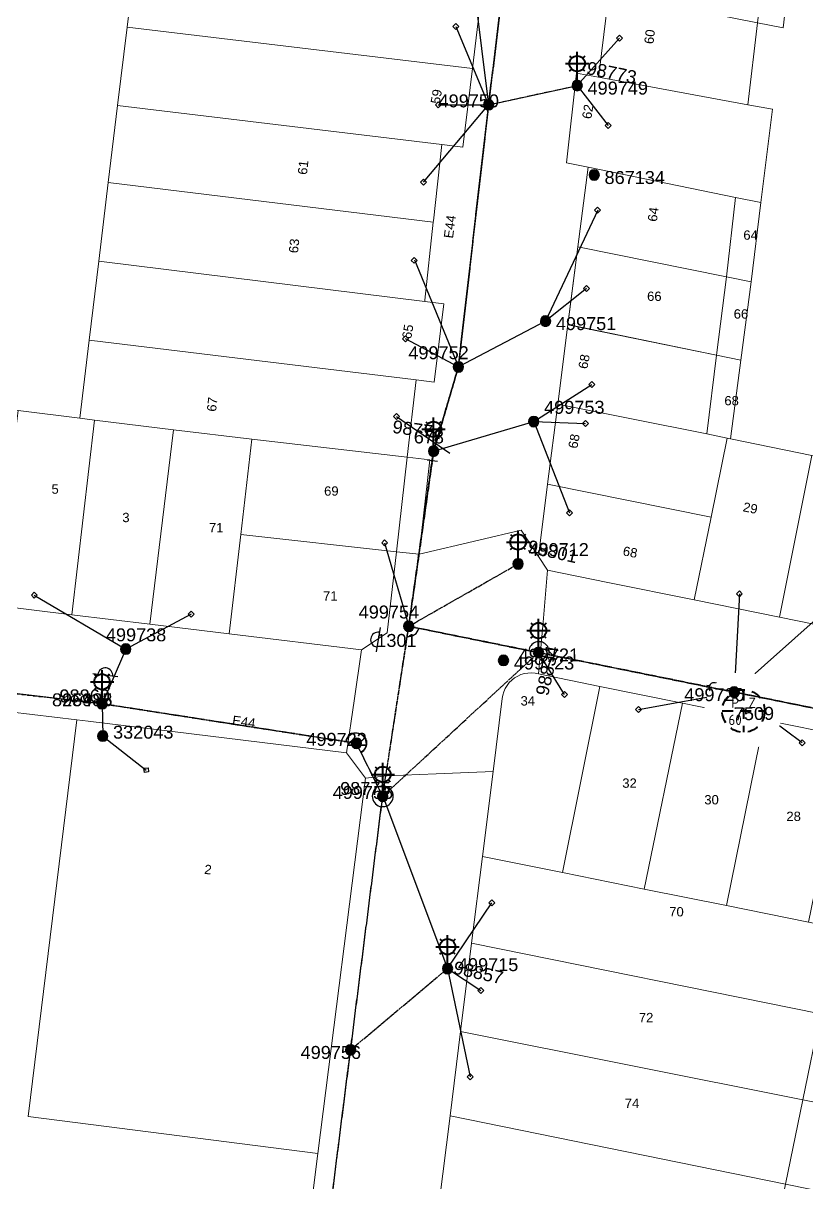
# Model space of a CAD drawing. Header units: metres. Extents: x 291879 to 294448, y 6259965 to 6261176.
# Drawn here: x 293632.6 to 293783.8, y 6260190.2 to 6260414 of the extents above; entities that cross this region are included whole.
import ezdxf
from ezdxf.enums import TextEntityAlignment as Align

# ---------------------------------------------------------------- set-up
doc = ezdxf.new("R2010")
doc.units = ezdxf.units.M
doc.linetypes.add('Cable Exist OH', pattern=[1, 1, 0])
doc.linetypes.add('Dash', pattern=[5, 3, -2])
doc.layers.get('0').update_dxf_attribs({"color": 6})
for name, color, linetype, lineweight in [('Cadastre Buildings_SP_EXT', 9, 'Continuous', 5), ('Cadastre Land Parcels_SP_EXT', 9, 'Continuous', 5), ('Cadastre Roads_SP_EXT', 9, 'Continuous', 5)]:
    doc.layers.add(name, color=color, linetype=linetype, lineweight=lineweight)
for name, color, linetype in [('Equip_SL_EXT', 7, 'Continuous'), ('Equip_SP_HV_EXT', 7, 'Continuous'), ('Equip_SP_LV_EXT', 7, 'Continuous'), ('Equip_SP_SL_EXT', 7, 'Continuous'), ('Mains_HV_EXT', 7, 'Continuous'), ('Mains_LV_EXT', 7, 'Continuous'), ('Mains_SL_EXT', 7, 'Continuous'), ('Services_SP_EXT', 7, 'Continuous'), ('SupportsOH_SP_TR_HV_LV_SL_EXT', 7, 'Continuous')]:
    doc.layers.add(name, color=color, linetype=linetype)
doc.styles.add('iecARIAL', font='arial.ttf', dxfattribs={"height": 2})
doc.styles.add('IESYMBOL1', font='isocp.shx')
doc.styles.add('POLE_LABEL', font='arial.ttf')
doc.styles.add('SLCP_LABEL', font='arial.ttf', dxfattribs={"height": 3.5})
doc.styles.get("Standard").update_dxf_attribs({"font": 'arial.ttf'})

# ---------------------------------------------------------------- blocks, each defined once
blk = doc.blocks.new('LV_OH_LINKS_OPEN_EXT')
for p, q in [((-0.17, 4.97), (-0.17, 5.46)), ((0.17, 4.97), (0.17, 5.46)), ((-0.17, 3), (-0.17, 2.5)), ((0.17, 3), (0.17, 2.5))]:
    blk.add_line(p, q)
blk.add_lwpolyline([(0, 2.99, 1), (0, 4.98, 1)], format="xyb", close=True)
at = {"flags": 9}
for tag, p in [('ACTUAL_STATUS', (0, 0)), ('CONSTRUCTED_VOLTAGE', (0, -0.2)), ('OPERATING_VOLTAGE', (0, -0.6)), ('ORIENTATION', (0, -0.8)), ('OWNED_BY', (0, -1)), ('STATE', (0, -1.2)), ('SWITCH_TYPE', (0, -1.4)), ('NO_PHASES', (0, -0.4)), ('USAGE', (0, -1.6)), ('LEGEND', (0, -1.8)), ('NOTES', (0, -2))]:
    blk.add_attdef(tag, text='', height=0.2, dxfattribs=at).set_placement(p, align=Align.MIDDLE_LEFT)
at = {"flags": 1}
blk.add_attdef('Z', (0, 0), '', height=0.2, dxfattribs=at)
blk = doc.blocks.new('SL_LANTERN_EXT')
at = {"lineweight": 40}
for p, q in [((-1.46, 5.68), (-1.06, 5.28)), ((0, 1.97), (0, 6.47)), ((1.46, 5.68), (1.06, 5.28)), ((-2.25, 4.22), (2.25, 4.22)), ((-1.46, 2.76), (-1.06, 3.16)), ((0, 0), (0, 2.72)), ((1.46, 2.76), (1.06, 3.16))]:
    blk.add_line(p, q, dxfattribs=at)
blk.add_circle((0, 4.22), 1.5, dxfattribs=at)
at = {"style": 'iecARIAL', "flags": 8}
blk.add_attdef('ASSET_NUM', (1.5, 1.5), '', height=2.5, dxfattribs=at)
for tag, p, height, flags in [('OPERATING_VOLTAGE', (0.98, -1.65), 0.2, 9), ('ORIENTATION', (0.98, -1.85), 0.2, 9), ('OWNED_BY', (0.98, -2.05), 0.2, 9), ('STATE', (0.98, -2.25), 0.2, 9), ('CONSTRUCTED_VOLTAGE', (0.98, -0.65), 0.2, 9), ('CONTROL_TYPE', (0.98, -0.85), 0.2, 9), ('LANTERN_PURPOSE', (0.98, -1.05), 0.2, 9), ('LANTERN_TYPE', (0.98, -1.25), 0.2, 9), ('NO_PHASES', (0.98, -1.45), 0.2, 9), ('LNUMBER', (2.18, -3.25), 2.5, 8), ('USAGE', (0.98, -2.45), 0.2, 9), ('CEXIST', (0.98, -2.65), 0.2, 9), ('CNEW', (0.98, -2.85), 0.2, 9), ('CNUMBER', (0.98, -3.05), 0.2, 9), ('CREMOVE', (0.98, -3.25), 0.2, 9), ('CREPLACE', (0.98, -3.45), 0.2, 9), ('LKINGHEIGHT', (0.98, -3.65), 0.2, 9), ('LBRACKET', (0.98, -3.85), 0.2, 9), ('LBRACKETVOCAB', (0.98, -4.05), 0.2, 9), ('LCATEGORY', (0.98, -4.25), 0.2, 9), ('LCHARGE1', (0.98, -4.45), 0.2, 9), ('LCHARGE1PERCENT', (0.98, -4.65), 0.2, 9), ('LCHARGE2', (0.98, -4.85), 0.2, 9), ('LCHARGE2PERCENT', (0.98, -5.05), 0.2, 9), ('LCHARGE3', (0.98, -5.25), 0.2, 9), ('LCHARGE3PERCENT', (0.98, -5.45), 0.2, 9), ('LEXIST', (0.98, -5.65), 0.2, 9), ('LLAMP', (0.98, -5.85), 0.2, 9), ('LLAMPVOCAB', (0.98, -6.05), 0.2, 9), ('LMAST', (0.98, -6.25), 0.2, 9), ('LMASTVOCAB', (0.98, -6.45), 0.2, 9), ('LNEW', (0.98, -6.65), 0.2, 9), ('LANTNUMBER', (0.98, -6.85), 0.2, 9), ('LOUTREACH', (0.98, -7.25), 0.2, 9), ('LOUTREACHVOCAB', (0.98, -7.45), 0.2, 9), ('LRATECODE', (0.98, -7.65), 0.2, 9), ('LREMOVE', (0.98, -7.85), 0.2, 9), ('LREPLACE', (0.98, -8.05), 0.2, 9), ('LTYPE', (0.98, -8.25), 0.2, 9), ('LTYPEVOCAB', (0.98, -8.45), 0.2, 9), ('LEGEND', (0.98, -8.65), 0.2, 9), ('LOCATION', (0.98, -8.85), 0.2, 9), ('NOTES', (0.98, -9.05), 0.2, 9), ('STREETNAME', (0.98, -9.25), 0.2, 9), ('SUBURB', (0.98, -9.45), 0.2, 1)]:
    blk.add_attdef(tag, p, '', height=height, dxfattribs=dict(flags=flags))
blk = doc.blocks.new('CCP_EXT')
at = {"flags": 9}
for tag, p in [('STATE', (0, -1.8)), ('NOTES', (0, -2))]:
    blk.add_attdef(tag, text='', height=0.2, dxfattribs=at).set_placement(p, align=Align.MIDDLE_LEFT)
blk.add_wipeout([(0, 0.57), (0.57, 0), (0, -0.57), (-0.57, 0)])
blk.add_lwpolyline([(-0.57, 0), (0, 0.57), (0.57, 0), (0, -0.57), (-0.57, 0)])
at = {"flags": 1}
blk.add_attdef('Z', (0, 0), '', height=0.2, dxfattribs=at)
at = {"flags": 9}
for tag, p in [('CCP_TYPE', (0, 0)), ('CONSTRUCTED_VOLTAGE', (0, -0.2)), ('OPERATING_VOLTAGE', (0, -0.6)), ('ORIENTATION', (0, -0.8)), ('OWNED_BY', (0, -1)), ('NO_PHASES', (0, -0.4)), ('USAGE', (0, -1.2)), ('LEGEND', (0, -1.4)), ('LIFE_SUPPORT', (0, -1.6))]:
    blk.add_attdef(tag, text='', height=0.2, dxfattribs=at).set_placement(p, align=Align.MIDDLE_LEFT)
blk = doc.blocks.new('POLE_EXT')
blk.add_hatch(color=256).paths.add_polyline_path([(-1, 0, 1), (1, 0, 1)])
blk.add_lwpolyline([(-1, 0, 1), (1, 0, 1)], format="xyb", close=True)
for tag, height, flags, p in [('pNumber', 2.5, 8, (-17.84, 2.07)), ('OWNED_BY', 0.2, 9, (1.35, -0.4)), ('SPECIAL_USE', 0.2, 9, (1.35, -0.8)), ('STATE', 0.2, 9, (1.35, -1)), ('cLV', 0.2, 9, (1.35, -1.4)), ('hDepth', 0.2, 9, (1.35, -1.6)), ('hDia', 0.2, 9, (1.35, -1.8)), ('cHV', 0.2, 9, (1.35, -2)), ('PARENT', 0.2, 9, (1.35, -0.6)), ('USAGE', 0.2, 9, (1.35, -1.2)), ('LBRACKET', 0.2, 9, (1.35, -2.2)), ('cLinedev', 0.2, 9, (1.35, -3.4)), ('pExisting', 0.2, 9, (1.35, -3.8)), ('pFooting', 0.2, 9, (1.35, -4.4)), ('LExisting', 0.2, 9, (1.35, -2.4)), ('LANTNUMBER', 0.2, 9, (1.35, -2.6)), ('LOther', 0.2, 9, (1.35, -2.8)), ('LRemove', 0.2, 9, (1.35, -3)), ('LEGEND', 0.2, 9, (1.35, -3.2)), ('LOCATION', 0.2, 9, (1.35, -3.6)), ('PFNUMBER', 0.2, 9, (1.35, -4)), ('NEWPFNUMBER', 0.2, 9, (1.35, -4.2)), ('pNew', 0.2, 9, (1.35, -4.6)), ('pRelocate', 0.2, 9, (1.35, -5)), ('pRemove', 0.2, 9, (1.35, -5.2)), ('pReplace', 0.2, 9, (1.35, -5.4)), ('pStay', 0.2, 9, (1.35, -5.6)), ('pType', 0.2, 9, (1.35, -5.8)), ('cspan', 0.2, 9, (1.35, -6)), ('STREETNAME', 0.2, 9, (1.35, -6.2)), ('SUBURB', 0.2, 9, (1.35, -6.4)), ('NOTES', 0.2, 9, (1.35, -6.6)), ('MAINTAINED_BY', 0.2, 9, (1.36, -6.81)), ('OPERATED_BY', 0.2, 9, (1.36, -7.01))]:
    blk.add_attdef(tag, text='', height=height, dxfattribs=dict(flags=flags)).set_placement(p, align=Align.MIDDLE_LEFT)
at = {"style": 'POLE_LABEL'}
for tag, height, flags, p in [('ASSET_NUM', 2.5, 8, (2, 2)), ('STRUCTURE_PLANT_NUMBER', 0.2, 9, (1.35, 0.03)), ('STREET_CODE', 0.2, 9, (1.35, -0.2))]:
    blk.add_attdef(tag, text='', height=height, dxfattribs=dict(at, flags=flags)).set_placement(p, align=Align.MIDDLE_LEFT)
at = {"flags": 1}
blk.add_attdef('Z', (1.35, -7.33), '', height=0.2, dxfattribs=at)
blk = doc.blocks.new('HV_USL_CLOSED_EXT')
blk.add_line((2.4, 5.5), (-2.4, 5.5))
blk.add_lwpolyline([(1.44, 5.5, 0.414214), (0, 6.94, 0.414214), (-1.44, 5.5)], format="xyb")
for tag, height, flags, p in [('ASSET_NUM', 2.5, 8, (2, 2)), ('STREET_CODE', 0.2, 9, (1.5, 0)), ('ACTUAL_STATUS', 0.2, 9, (1.5, -0.2)), ('CONSTRUCTED_VOLTAGE', 0.2, 9, (1.5, -0.4)), ('OPERATING_VOLTAGE', 0.2, 9, (1.5, -0.8)), ('ORIENTATION', 0.2, 9, (1.5, -1)), ('OWNED_BY', 0.2, 9, (1.5, -1.2)), ('OPERATED_BY', 0.2, 9, (1.5, -1.4)), ('STATE', 0.2, 9, (1.5, -1.8)), ('SWITCH_TYPE', 0.2, 9, (1.5, -2)), ('NO_PHASES', 0.2, 9, (1.5, -0.6)), ('MAINTAINED_BY', 0.2, 9, (1.5, -1.6)), ('USAGE', 0.2, 9, (1.5, -2.2)), ('STREETNAME', 0.2, 9, (1.5, -2.8)), ('SUBURB', 0.2, 9, (1.5, -3)), ('Z', 0.2, 1, (1.5, -3.6)), ('LEGEND', 0.2, 9, (1.5, -2.4)), ('LOCATION', 0.2, 9, (1.5, -2.6)), ('NOTES', 0.2, 9, (1.5, -3.2)), ('LABEL_ALIGNMENT', 0.2, 9, (1.5, -3.4))]:
    blk.add_attdef(tag, text='', height=height, dxfattribs=dict(flags=flags)).set_placement(p, align=Align.MIDDLE_LEFT)
blk = doc.blocks.new('End Shackle_EXT')
at = {"flags": 9}
blk.add_attdef('NOTES', text='', height=0.2, dxfattribs=at).set_placement((0, -1.6), align=Align.MIDDLE_LEFT)
blk.add_wipeout([(0, 0.25), (1.81, 0.25), (1.82, -0.25), (0, -0.25)])
blk.add_line((1.81, -1), (1.81, 1))
at = {"flags": 1}
blk.add_attdef('Z', (0, 0), '', height=0.2, dxfattribs=at)
at = {"flags": 9}
for tag, p in [('CONNECTOR_TYPE', (0, 0)), ('CONSTRUCTED_VOLTAGE', (0, -0.2)), ('OPERATING_VOLTAGE', (0, -0.6)), ('ORIENTATION', (0, -0.8)), ('OWNED_BY', (0, -1)), ('STATE', (0, -1.2)), ('NO_PHASES', (0, -0.4)), ('USAGE', (0, -1.4))]:
    blk.add_attdef(tag, text='', height=0.2, dxfattribs=at).set_placement(p, align=Align.MIDDLE_LEFT)
blk = doc.blocks.new('SLCP_ZELL_EXT')
blk.add_wipeout([(-0.24, 7.5), (-0.71, 7.47), (-1.17, 7.41), (-1.64, 7.32), (-2.09, 7.21), (-2.54, 7.06), (-2.98, 6.89), (-3.41, 6.69), (-3.82, 6.46), (-4.22, 6.21), (-4.6, 5.93), (-4.96, 5.63), (-5.31, 5.31), (-5.63, 4.96), (-5.93, 4.6), (-6.21, 4.22), (-6.46, 3.82), (-6.69, 3.41), (-6.89, 2.98), (-7.06, 2.54), (-7.21, 2.09), (-7.32, 1.64), (-7.41, 1.17), (-7.47, 0.71), (-7.5, 0.24), (-7.5, -0.24), (-7.47, -0.71), (-7.41, -1.17), (-7.32, -1.64), (-7.21, -2.09), (-7.06, -2.54), (-6.89, -2.98), (-6.69, -3.41), (-6.46, -3.82), (-6.21, -4.22), (-5.93, -4.6), (-5.63, -4.96), (-5.31, -5.31), (-4.96, -5.63), (-4.6, -5.93), (-4.22, -6.21), (-3.82, -6.46), (-3.41, -6.69), (-2.98, -6.89), (-2.54, -7.06), (-2.09, -7.21), (-1.64, -7.32), (-1.17, -7.41), (-0.71, -7.47), (-0.24, -7.5), (0.24, -7.5), (0.71, -7.47), (1.17, -7.41), (1.64, -7.32), (2.09, -7.21), (2.54, -7.06), (2.98, -6.89), (3.41, -6.69), (3.82, -6.46), (4.22, -6.21), (4.6, -5.93), (4.96, -5.63), (5.31, -5.31), (5.63, -4.96), (5.93, -4.6), (6.21, -4.22), (6.46, -3.82), (6.69, -3.41), (6.89, -2.98), (7.06, -2.54), (7.21, -2.09), (7.32, -1.64), (7.41, -1.17), (7.47, -0.71), (7.5, -0.24), (7.5, 0.24), (7.47, 0.71), (7.41, 1.17), (7.32, 1.64), (7.21, 2.09), (7.06, 2.54), (6.89, 2.98), (6.69, 3.41), (6.46, 3.82), (6.21, 4.22), (5.93, 4.6), (5.63, 4.96), (5.31, 5.31), (4.96, 5.63), (4.6, 5.93), (4.22, 6.21), (3.82, 6.46), (3.41, 6.69), (2.98, 6.89), (2.54, 7.06), (2.09, 7.21), (1.64, 7.32), (1.17, 7.41), (0.71, 7.47), (0.24, 7.5)])
at = {"linetype": 'Dash', "lineweight": 40, "ltscale": 0.7}
for p, q in [((0, 4.11), (0, -4.11)), ((-4.11, 0), (4.11, 0))]:
    blk.add_line(p, q, dxfattribs=at)
blk.add_circle((0, 0), 4.11, dxfattribs=at)
at = {"lineweight": 40, "style": 'IESYMBOL1'}
for s, p in [('P', (-1.6, 0)), ('Z', (1.7, 0)), ('60', (-1.61, -3.31))]:
    blk.add_text(s, height=2, dxfattribs=at).set_placement(p, align=Align.BOTTOM_CENTER)
at = {"style": 'SLCP_LABEL'}
for tag, height, flags, p in [('ASSET_NUM', 2.5, 8, (2, 2)), ('STREET_CODE', 0.2, 9, (0, -0.2))]:
    blk.add_attdef(tag, text='', height=height, dxfattribs=dict(at, flags=flags)).set_placement(p, align=Align.MIDDLE_LEFT)
at = {"flags": 1}
blk.add_attdef('Z', (0, 0), '', height=0.2, dxfattribs=at)
at = {"flags": 9}
for tag, p in [('CONSTRUCTED_VOLTAGE', (0, -0.4)), ('CONTROL_TYPE', (0, -0.6)), ('OPERATING_VOLTAGE', (0, -1)), ('ORIENTATION', (0, -1.2)), ('OWNED_BY', (0, -1.4)), ('STATE', (0, -2)), ('NO_PHASES', (0, -0.8)), ('USAGE', (0, -1.6)), ('LOCATION', (0, -1.8)), ('NOTES', (0, -2.2))]:
    blk.add_attdef(tag, text='', height=0.2, dxfattribs=at).set_placement(p, align=Align.MIDDLE_LEFT)

msp = doc.modelspace()

# ---------------------------------------------------------------- linework, layer by layer
at = {"layer": 'Cadastre Buildings_SP_EXT', "linetype": 'Continuous'}
msp.add_lwpolyline([(293645.36, 6260352.81), (293647.21, 6260368.07), (293649.05, 6260383.24), (293650.85, 6260398.11), (293652.69, 6260413.27), (293654.54, 6260428.5), (293657.11, 6260449.69), (293658.93, 6260464.72), (293660.74, 6260479.65), (293627.74, 6260483.76), (293630.15, 6260504.91), (293627.14, 6260505.31), (293609.06, 6260507.71), (293590.86, 6260510.14), (293580.51, 6260510.93), (293556.11, 6260310.29), (293581.58, 6260307.19), (293596.69, 6260305.35), (293601.16, 6260342.97), (293616.39, 6260341.11), (293631.66, 6260339.22), (293643.54, 6260337.78), (293645.36, 6260352.81)], close=True, dxfattribs=at)
at = {"layer": 'Cadastre Land Parcels_SP_EXT', "linetype": 'Continuous'}
for points in [[(293781.15, 6260429.23), (293776.28, 6260430.19), (293774.36, 6260414.1), (293779.27, 6260413.1), (293781.15, 6260429.23)], [(293721.15, 6260420.39), (293654.54, 6260428.5), (293652.69, 6260413.27), (293719.31, 6260405.25), (293721.15, 6260420.39)], [(293774.36, 6260414.1), (293745.64, 6260419.83), (293745.58, 6260419.23), (293743.78, 6260404.48), (293743.65, 6260403.57), (293772.46, 6260398.24), (293774.36, 6260414.1)], [(293719.31, 6260405.25), (293652.69, 6260413.27), (293650.85, 6260398.11), (293713.42, 6260390.57), (293717.47, 6260390.09), (293719.31, 6260405.25)], [(293777.22, 6260397.39), (293772.46, 6260398.24), (293743.65, 6260403.57), (293739.43, 6260404.35), (293737.46, 6260387.08), (293741.66, 6260386.21), (293770.06, 6260380.34), (293774.95, 6260379.38), (293777.22, 6260397.39)], [(293713.42, 6260390.57), (293650.85, 6260398.11), (293649.05, 6260383.24), (293711.76, 6260375.62), (293711.79, 6260375.87), (293713.42, 6260390.57)], [(293770.06, 6260380.34), (293741.66, 6260386.21), (293739.64, 6260370.84), (293768.32, 6260365.04), (293770.06, 6260380.34)], [(293711.76, 6260375.62), (293649.05, 6260383.24), (293647.21, 6260368.07), (293710.11, 6260360.29), (293710.15, 6260360.55), (293711.76, 6260375.62)], [(293774.95, 6260379.38), (293770.06, 6260380.34), (293768.32, 6260365.04), (293773.08, 6260364.08), (293774.95, 6260379.38)], [(293768.32, 6260365.04), (293739.64, 6260370.84), (293737.73, 6260355.81), (293766.44, 6260349.91), (293768.32, 6260365.04)], [(293713.79, 6260359.84), (293710.11, 6260360.29), (293647.21, 6260368.07), (293645.36, 6260352.81), (293708.46, 6260345.17), (293711.95, 6260344.74), (293713.79, 6260359.84)], [(293773.08, 6260364.08), (293768.32, 6260365.04), (293766.44, 6260349.91), (293771.14, 6260348.94), (293773.08, 6260364.08)], [(293766.44, 6260349.91), (293737.73, 6260355.82), (293735.78, 6260340.45), (293764.53, 6260334.72), (293766.44, 6260349.91)], [(293708.46, 6260345.17), (293645.36, 6260352.81), (293643.54, 6260337.78), (293646.4, 6260337.4), (293661.61, 6260335.54), (293676.78, 6260333.69), (293706.73, 6260330.24), (293708.46, 6260345.17)], [(293771.14, 6260348.94), (293766.44, 6260349.91), (293764.53, 6260334.72), (293768.46, 6260333.91), (293769.13, 6260333.77), (293771.14, 6260348.94)], [(293643.54, 6260337.78), (293631.66, 6260339.22), (293626.88, 6260301.68), (293642, 6260299.84), (293646.4, 6260337.4), (293643.54, 6260337.78)], [(293768.46, 6260333.91), (293764.53, 6260334.72), (293735.78, 6260340.45), (293733.83, 6260325.03), (293765.37, 6260318.68), (293768.46, 6260333.91)], [(293657.04, 6260298.01), (293661.61, 6260335.54), (293646.4, 6260337.4), (293642, 6260299.84), (293657.04, 6260298.01)], [(293672.35, 6260296.14), (293674.61, 6260315.32), (293676.78, 6260333.69), (293661.61, 6260335.54), (293657.04, 6260298.01), (293672.35, 6260296.14)], [(293706.73, 6260330.24), (293676.78, 6260333.69), (293674.61, 6260315.32), (293704.68, 6260311.98), (293706.73, 6260330.24)], [(293769.13, 6260333.77), (293768.46, 6260333.91), (293765.37, 6260318.68), (293762.09, 6260302.69), (293778.55, 6260299.35), (293784.83, 6260330.54), (293769.13, 6260333.77)], [(293709.07, 6260311.49), (293711.12, 6260329.73), (293706.73, 6260330.24), (293704.68, 6260311.98), (293709.07, 6260311.49)], [(293784.83, 6260330.54), (293778.55, 6260299.35), (293794.99, 6260296.02), (293801.27, 6260327.25), (293784.83, 6260330.54)], [(293765.37, 6260318.68), (293733.83, 6260325.03), (293732.06, 6260311.08), (293733.82, 6260308.41), (293745.45, 6260306.06), (293762.09, 6260302.69), (293765.37, 6260318.68)], [(293704.68, 6260311.98), (293674.61, 6260315.32), (293672.35, 6260296.14), (293697.93, 6260293.03), (293702.87, 6260296.33), (293704.68, 6260311.98)], [(293642.97, 6260279.53), (293509.32, 6260295.5), (293504.87, 6260292.01), (293474.02, 6260036.89), (293466.67, 6259976.08), (293501.92, 6259971.75), (293502.84, 6259971.63), (293526.47, 6259968.91), (293559.19, 6259964.89), (293561.6, 6259984.86), (293661.54, 6259972.78), (293668.81, 6260030.82), (293669.1, 6260033.18), (293670.09, 6260041.12), (293672.26, 6260058.48), (293689.49, 6260195.81), (293633.61, 6260202.96), (293642.97, 6260279.53)], [(293732.09, 6260288.42), (293731.41, 6260288.56), (293730.73, 6260288.61), (293730.04, 6260288.58), (293729.36, 6260288.47), (293728.69, 6260288.27), (293728.06, 6260287.99), (293727.47, 6260287.64), (293726.92, 6260287.21), (293726.43, 6260286.73), (293726.01, 6260286.19), (293725.65, 6260285.59), (293725.37, 6260284.96), (293725.17, 6260284.31), (293725.05, 6260283.63), (293723.3, 6260269.54), (293721.26, 6260253.17), (293736.7, 6260250.07), (293743.92, 6260285.98), (293732.09, 6260288.42)], [(293759.88, 6260282.76), (293743.92, 6260285.98), (293736.7, 6260250.07), (293752.44, 6260246.89), (293759.88, 6260282.76)], [(293775.62, 6260279.56), (293759.88, 6260282.76), (293752.44, 6260246.89), (293768.35, 6260243.68), (293775.62, 6260279.56)], [(293695.05, 6260273.19), (293645.18, 6260279.26), (293642.97, 6260279.53), (293633.61, 6260202.96), (293689.49, 6260195.81), (293698.69, 6260268.3), (293695.05, 6260273.19)], [(293791.5, 6260276.35), (293775.62, 6260279.56), (293768.35, 6260243.68), (293784.17, 6260240.48), (293791.5, 6260276.35)], [(293736.7, 6260250.07), (293721.26, 6260253.17), (293719.17, 6260236.42), (293786.47, 6260222.79), (293789.86, 6260239.33), (293784.17, 6260240.48), (293768.35, 6260243.68), (293752.44, 6260246.89), (293736.7, 6260250.07)], [(293786.47, 6260222.79), (293719.17, 6260236.42), (293717.05, 6260219.36), (293783.06, 6260206.17), (293786.47, 6260222.79)], [(293828.39, 6260214.33), (293786.47, 6260222.79), (293783.06, 6260206.17), (293824.99, 6260197.81), (293828.39, 6260214.33)], [(293783.06, 6260206.17), (293717.05, 6260219.36), (293715.02, 6260203.1), (293779.73, 6260189.93), (293783.06, 6260206.17)], [(293824.99, 6260197.81), (293783.06, 6260206.17), (293779.73, 6260189.93), (293821.64, 6260181.42), (293824.99, 6260197.81)], [(293779.73, 6260189.93), (293715.02, 6260203.1), (293712.93, 6260186.29), (293776.35, 6260173.5), (293779.73, 6260189.93)]]:
    msp.add_lwpolyline(points, close=True, dxfattribs=at)
at = {"layer": 'Mains_HV_EXT', "linetype": 'Cable Exist OH'}
for points in [[(293706.54, 6260294.11), (293707.03, 6260297.61)], [(293702.01, 6260264.78), (293706.54, 6260294.11)], [(293647.84, 6260282.66), (293607.25, 6260287.39)], [(293696.93, 6260275.02), (293647.84, 6260282.66)], [(293702.01, 6260264.78), (293696.93, 6260275.02)], [(293668.88, 6260003.01), (293702.01, 6260264.78)]]:
    msp.add_lwpolyline(points, dxfattribs=at)
at = {"layer": 'Mains_HV_EXT', "linetype": 'Continuous'}
for points in [[(293694.98, 6260275.32, -1.691903), (293697.74, 6260273.24)], [(293701.08, 6260266.66, 0.708652), (293701.75, 6260262.75)]]:
    msp.add_lwpolyline(points, format="xyb", dxfattribs=at)
at = {"layer": 'Mains_LV_EXT', "linetype": 'Cable Exist OH'}
for points in [[(293722.44, 6260398.26), (293727.68, 6260441.24)], [(293716.61, 6260347.65), (293722.44, 6260398.26)], [(293702.01, 6260264.78), (293707.03, 6260297.61)], [(293707.03, 6260297.61), (293732.12, 6260292.5)], [(293647.84, 6260282.66), (293607.25, 6260287.39)], [(293696.93, 6260275.02), (293647.84, 6260282.66)], [(293702.01, 6260264.78), (293696.93, 6260275.02)], [(293689.66, 6260167.17), (293695.82, 6260215.84), (293702.01, 6260264.78)]]:
    msp.add_lwpolyline(points, dxfattribs=at)
at = {"layer": 'Mains_LV_EXT', "linetype": 'Continuous'}
for points in [[(293706.74, 6260295.62, 0.38269), (293708.99, 6260297.23)], [(293734.06, 6260292.12, 1.063409), (293730.2, 6260292.93)], [(293697.82, 6260273.23, 1.58392), (293694.88, 6260275.34)], [(293701.76, 6260262.81, 1.36436), (293701.12, 6260266.57)]]:
    msp.add_lwpolyline(points, format="xyb", dxfattribs=at)
at = {"layer": 'Mains_SL_EXT', "linetype": 'Cable Exist OH'}
for points in [[(293727.68, 6260441.24), (293722.44, 6260398.26)], [(293722.44, 6260398.26), (293739.63, 6260402)], [(293707.03, 6260297.61), (293728.13, 6260309.64)], [(293702.01, 6260264.78), (293707.03, 6260297.61)], [(293560.51, 6260293.38), (293607.25, 6260287.39), (293647.84, 6260282.66)], [(293702.01, 6260264.78), (293732.08, 6260292.55)], [(293695.81, 6260215.87), (293702.01, 6260264.78)], [(293695.81, 6260215.87), (293714.52, 6260231.53)], [(293689.66, 6260167.17), (293695.81, 6260215.87)]]:
    msp.add_lwpolyline(points, dxfattribs=at)
at = {"layer": 'Services_SP_EXT'}
for points in [[(293718.33, 6260431.44), (293722.44, 6260398.26)], [(293722.44, 6260398.26), (293739.63, 6260402)], [(293733.43, 6260356.52), (293716.61, 6260347.65)], [(293711.83, 6260331.4), (293731.16, 6260337.11)], [(293787.4, 6260300.51), (293769.86, 6260284.9)], [(293652.42, 6260293.2), (293647.84, 6260282.66)], [(293702.01, 6260264.78), (293714.52, 6260231.53)]]:
    msp.add_lwpolyline(points, dxfattribs=at)

# ---------------------------------------------------------------- block references
at = {"layer": 'Equip_SP_HV_EXT'}
ref = msp.add_blockref('HV_USL_CLOSED_EXT', (293706.54, 6260294.11), dxfattribs=dict(at, rotation=80.5243979845034))
ref.add_attrib('ASSET_NUM', '1301', dxfattribs={"layer": '0', "height": 2.5}).set_placement((293708.54, 6260294.87), align=Align.MIDDLE_RIGHT)
ref = msp.add_blockref('HV_USL_CLOSED_EXT', (293647.84, 6260282.66), dxfattribs=dict(at, rotation=353.3211236967731))
ref.add_attrib('ASSET_NUM', '96485', dxfattribs={"layer": '0', "height": 2.5}).set_placement((293649.84, 6260283.41), align=Align.MIDDLE_RIGHT)
at = {"layer": 'Equip_SP_LV_EXT', "rotation": 78.07247772082015}
msp.add_blockref('LV_OH_LINKS_OPEN_EXT', (293769.86, 6260284.9), dxfattribs=at)
at = {"layer": 'Equip_SP_SL_EXT'}
ref = msp.add_blockref('SL_LANTERN_EXT', (293739.54, 6260401.98), dxfattribs=at)
ref.add_attrib('ASSET_NUM', '98773', dxfattribs={"layer": '0', "height": 2.5, "rotation": 348.4314, "style": 'iecARIAL'}).set_placement((293741.04, 6260403.48), align=Align.BOTTOM_LEFT)
ref = msp.add_blockref('SL_LANTERN_EXT', (293711.79, 6260331.4), dxfattribs=at)
ref.add_attrib('ASSET_NUM', '98774', dxfattribs={"layer": '0', "height": 2.5, "rotation": 352.2989, "style": 'iecARIAL'}).set_placement((293713.29, 6260332.9), align=Align.BOTTOM_RIGHT)
ref = msp.add_blockref('SL_LANTERN_EXT', (293728.13, 6260309.64), dxfattribs=at)
ref.add_attrib('ASSET_NUM', '98801', dxfattribs={"layer": '0', "height": 2.5, "rotation": 347.444, "style": 'iecARIAL'}).set_placement((293729.63, 6260311.14), align=Align.BOTTOM_LEFT)
ref = msp.add_blockref('SL_LANTERN_EXT', (293732.08, 6260292.55), dxfattribs=at)
ref.add_attrib('ASSET_NUM', '98834', dxfattribs={"layer": '0', "height": 2.5, "rotation": 77.5453, "style": 'iecARIAL'}).set_placement((293733.58, 6260294.05), align=Align.TOP_RIGHT)
ref = msp.add_blockref('SL_LANTERN_EXT', (293647.84, 6260282.66), dxfattribs=at)
ref.add_attrib('ASSET_NUM', '98860', dxfattribs={"layer": '0', "height": 2.5, "rotation": 359.9921, "style": 'iecARIAL'}).set_placement((293649.34, 6260284.16), align=Align.MIDDLE_RIGHT)
ref = msp.add_blockref('SL_LANTERN_EXT', (293702.01, 6260264.78), dxfattribs=at)
ref.add_attrib('ASSET_NUM', '98775', dxfattribs={"layer": '0', "height": 2.5, "rotation": 359.9156, "style": 'iecARIAL'}).set_placement((293703.51, 6260266.28), align=Align.MIDDLE_RIGHT)
ref = msp.add_blockref('SL_LANTERN_EXT', (293714.52, 6260231.53), dxfattribs=at)
ref.add_attrib('ASSET_NUM', '98857', dxfattribs={"layer": '0', "height": 2.5, "rotation": 347.4334, "style": 'iecARIAL'}).set_placement((293716.02, 6260233.04), align=Align.TOP_LEFT)
at = {"layer": 'SupportsOH_SP_TR_HV_LV_SL_EXT'}
ref = msp.add_blockref('POLE_EXT', (293739.54, 6260401.98), dxfattribs=at)
ref.add_attrib('ASSET_NUM', '499749', dxfattribs={"layer": '0', "height": 2.5, "style": 'POLE_LABEL'}).set_placement((293741.54, 6260402.73), align=Align.TOP_LEFT)
ref = msp.add_blockref('POLE_EXT', (293742.82, 6260384.72), dxfattribs=at)
ref.add_attrib('ASSET_NUM', '867134', dxfattribs={"layer": '0', "height": 2.5, "style": 'POLE_LABEL'}).set_placement((293744.82, 6260385.47), align=Align.TOP_LEFT)
ref = msp.add_blockref('POLE_EXT', (293733.43, 6260356.52), dxfattribs=dict(at, rotation=0.07342935613549172))
ref.add_attrib('ASSET_NUM', '499751', dxfattribs={"layer": '0', "height": 2.5, "style": 'POLE_LABEL'}).set_placement((293735.43, 6260357.27), align=Align.TOP_LEFT)
ref = msp.add_blockref('POLE_EXT', (293728.13, 6260309.64), dxfattribs=at)
ref.add_attrib('ASSET_NUM', '499712', dxfattribs={"layer": '0', "height": 2.5, "rotation": 0.058, "style": 'POLE_LABEL'}).set_placement((293730.13, 6260310.39), align=Align.BOTTOM_LEFT)
ref = msp.add_blockref('POLE_EXT', (293707.03, 6260297.61), dxfattribs=at)
ref.add_attrib('ASSET_NUM', '499754', dxfattribs={"layer": '0', "height": 2.5, "style": 'POLE_LABEL'}).set_placement((293709.03, 6260298.36), align=Align.BOTTOM_RIGHT)
ref = msp.add_blockref('POLE_EXT', (293652.42, 6260293.2), dxfattribs=at)
ref.add_attrib('ASSET_NUM', '499738', dxfattribs={"layer": '0', "height": 2.5, "rotation": 0.0199, "style": 'POLE_LABEL'}).set_placement((293654.42, 6260293.95), align=Align.BOTTOM_CENTER)
ref = msp.add_blockref('POLE_EXT', (293732.07, 6260292.54), dxfattribs=at)
ref.add_attrib('ASSET_NUM', '499721', dxfattribs={"layer": '0', "height": 2.5, "rotation": 0.3339, "style": 'POLE_LABEL'}).set_placement((293734.07, 6260293.29), align=Align.TOP_CENTER)
ref = msp.add_blockref('POLE_EXT', (293725.32, 6260291.02), dxfattribs=at)
ref.add_attrib('ASSET_NUM', '499723', dxfattribs={"layer": '0', "height": 2.5, "rotation": 359.9534, "style": 'POLE_LABEL'}).set_placement((293727.32, 6260291.77), align=Align.TOP_LEFT)
ref = msp.add_blockref('POLE_EXT', (293647.84, 6260282.66), dxfattribs=at)
ref.add_attrib('ASSET_NUM', '825988', dxfattribs={"layer": '0', "height": 2.5, "rotation": 0.0275, "style": 'POLE_LABEL'}).set_placement((293649.84, 6260283.41), align=Align.MIDDLE_RIGHT)
ref = msp.add_blockref('POLE_EXT', (293647.97, 6260276.41), dxfattribs=at)
ref.add_attrib('ASSET_NUM', '332043', dxfattribs={"layer": '0', "height": 2.5, "style": 'POLE_LABEL'}).set_placement((293649.97, 6260277.16), align=Align.MIDDLE_LEFT)
ref = msp.add_blockref('POLE_EXT', (293696.93, 6260275.02), dxfattribs=at)
ref.add_attrib('ASSET_NUM', '499722', dxfattribs={"layer": '0', "height": 2.5, "rotation": 359.9466, "style": 'POLE_LABEL'}).set_placement((293698.93, 6260275.77), align=Align.MIDDLE_RIGHT)
ref = msp.add_blockref('POLE_EXT', (293702.01, 6260264.78), dxfattribs=at)
ref.add_attrib('ASSET_NUM', '499755', dxfattribs={"layer": '0', "height": 2.5, "rotation": 359.9687, "style": 'POLE_LABEL'}).set_placement((293704.01, 6260265.53), align=Align.MIDDLE_RIGHT)
ref = msp.add_blockref('POLE_EXT', (293714.52, 6260231.53), dxfattribs=at)
ref.add_attrib('ASSET_NUM', '499715', dxfattribs={"layer": '0', "height": 2.5, "style": 'POLE_LABEL'}).set_placement((293716.52, 6260232.29), align=Align.MIDDLE_LEFT)
ref = msp.add_blockref('POLE_EXT', (293695.82, 6260215.84), dxfattribs=at)
ref.add_attrib('ASSET_NUM', '499756', dxfattribs={"layer": '0', "height": 2.5, "rotation": 359.9618, "style": 'POLE_LABEL'}).set_placement((293697.82, 6260216.59), align=Align.TOP_RIGHT)

# ---------------------------------------------------------------- texts
at = {"layer": 'Cadastre Land Parcels_SP_EXT'}
for s, rotation, p in [('60', 83.4376, (293754.25, 6260409.91)), ('59', 80.2391, (293713, 6260398.32)), ('62', 80.7334, (293742.24, 6260395.42)), ('61', 83.7962, (293687.38, 6260384.68)), ('64', 82.7755, (293754.92, 6260375.61)), ('63', 84.4615, (293685.66, 6260369.55)), ('65', 80.2384, (293707.49, 6260352.95)), ('68', 79.894, (293741.5, 6260347.17)), ('67', 83.7006, (293669.84, 6260338.95)), ('68', 79.8915, (293739.56, 6260331.8)), ('29', 348.5604, (293771.41, 6260319.82)), ('68', 349.3463, (293748.23, 6260311.3)), ('2', 353.0327, (293667.5, 6260249.84))]:
    msp.add_text(s, height=1.8, rotation=rotation, dxfattribs=at).set_placement(p)
for s, p in [('64', (293771.6, 6260372.21)), ('66', (293753.03, 6260360.4)), ('66', (293769.74, 6260356.99)), ('68', (293767.94, 6260340.25)), ('5', (293638.09, 6260323.18)), ('69', (293690.7, 6260322.81)), ('3', (293651.76, 6260317.7)), ('71', (293668.48, 6260315.74)), ('71', (293690.49, 6260302.56)), ('34', (293728.61, 6260282.31)), ('32', (293748.24, 6260266.43)), ('30', (293764.07, 6260263.22)), ('28', (293779.91, 6260260.02)), ('70', (293757.3, 6260241.6)), ('72', (293751.44, 6260221.18)), ('74', (293748.72, 6260204.64))]:
    msp.add_text(s, height=1.8, dxfattribs=at).set_placement(p)
at = {"layer": 'Mains_LV_EXT'}
for rotation, p in [(82.4681, (293715.56, 6260372.39)), (351.9171, (293672.88, 6260278.6))]:
    msp.add_text('E44', height=1.8, rotation=rotation, dxfattribs=at).set_placement(p)

# ---------------------------------------------------------------- next in the draw order: block references
at = {"layer": 'Services_SP_EXT'}
for p in [(293716.1, 6260413.35), (293747.72, 6260411.13), (293712.74, 6260398.25), (293745.52, 6260394.24), (293709.87, 6260383.34), (293743.44, 6260377.9), (293708.09, 6260368.23), (293741.35, 6260362.82), (293706.42, 6260353.07), (293742.37, 6260344.27), (293704.67, 6260338.09), (293741.13, 6260336.73), (293738.06, 6260319.49), (293702.38, 6260313.73), (293634.78, 6260303.63), (293770.83, 6260303.87), (293665.04, 6260299.95), (293737.11, 6260284.45), (293751.36, 6260281.52), (293767.16, 6260278.32), (293782.96, 6260275.11), (293723.05, 6260244.2), (293720.95, 6260227.29), (293718.87, 6260210.64)]:
    msp.add_blockref('CCP_EXT', p, dxfattribs=at)
at = {"layer": 'Services_SP_EXT', "rotation": 141.9622499758634}
msp.add_blockref('CCP_EXT', (293656.38, 6260269.84), dxfattribs=at)

# ---------------------------------------------------------------- next in the draw order: linework, layer by layer
at = {"layer": 'Cadastre Buildings_SP_EXT', "linetype": 'Continuous'}
msp.add_lwpolyline([(293781.15, 6260429.23), (293779.27, 6260413.1), (293774.36, 6260414.1), (293772.46, 6260398.24), (293777.22, 6260397.39), (293774.95, 6260379.38), (293773.08, 6260364.08), (293771.14, 6260348.94), (293769.13, 6260333.77), (293784.83, 6260330.54), (293801.27, 6260327.25), (293794.99, 6260296.02), (293810.09, 6260292.97), (293816.24, 6260324.18), (293819.33, 6260339.36), (293822.3, 6260354.02), (293825.4, 6260369.25), (293828.84, 6260386.2), (293832.82, 6260405.84), (293835.88, 6260420.87)], dxfattribs=at)
at = {"layer": 'Cadastre Roads_SP_EXT', "linetype": 'Continuous'}
for points in [[(293721.15, 6260420.39), (293719.31, 6260405.25), (293717.47, 6260390.09), (293713.42, 6260390.57), (293711.79, 6260375.87), (293711.76, 6260375.62), (293710.15, 6260360.55), (293710.11, 6260360.29), (293713.79, 6260359.84), (293711.95, 6260344.74), (293708.46, 6260345.17), (293706.73, 6260330.24), (293711.12, 6260329.73), (293709.07, 6260311.49), (293720.55, 6260314.2), (293728.72, 6260316.13), (293732.06, 6260311.08), (293733.83, 6260325.03), (293735.78, 6260340.45), (293737.73, 6260355.82), (293739.64, 6260370.84), (293741.66, 6260386.21), (293737.46, 6260387.08), (293739.43, 6260404.35), (293743.65, 6260403.57), (293743.77, 6260404.48), (293745.58, 6260419.23)], [(293712.93, 6260186.29), (293715.02, 6260203.1), (293717.05, 6260219.36), (293719.17, 6260236.42), (293721.26, 6260253.17), (293723.3, 6260269.54), (293712.3, 6260269.1), (293702.9, 6260268.72), (293698.69, 6260268.3), (293689.49, 6260195.81), (293672.26, 6260058.48)]]:
    msp.add_lwpolyline(points, dxfattribs=at)
for points in [[(293539.06, 6260312.35), (293508.96, 6260316), (293509.14, 6260305.82), (293509.32, 6260295.5), (293642.97, 6260279.53), (293645.18, 6260279.26), (293695.05, 6260273.19), (293696.51, 6260283.21), (293697.93, 6260293.03), (293672.35, 6260296.14), (293657.04, 6260298.01), (293642, 6260299.84), (293626.88, 6260301.68), (293611.79, 6260303.51), (293596.69, 6260305.35), (293581.58, 6260307.19), (293556.11, 6260310.29), (293539.06, 6260312.35)], [(293762.09, 6260302.69), (293745.45, 6260306.06), (293733.82, 6260308.41), (293732.95, 6260298.39), (293732.09, 6260288.42), (293743.92, 6260285.98), (293759.88, 6260282.76), (293775.62, 6260279.56), (293791.5, 6260276.35), (293807.25, 6260273.15), (293823.29, 6260269.9), (293832.81, 6260267.97), (293834.85, 6260277.64), (293836.93, 6260287.53), (293826.44, 6260289.66), (293810.09, 6260292.97), (293794.99, 6260296.02), (293778.55, 6260299.35), (293762.09, 6260302.69)]]:
    msp.add_lwpolyline(points, close=True, dxfattribs=at)
at = {"layer": 'Mains_SL_EXT', "linetype": 'Cable Exist OH'}
msp.add_lwpolyline([(293647.84, 6260282.66), (293696.93, 6260275.02), (293702.01, 6260264.78)], dxfattribs=at)
at = {"layer": 'Services_SP_EXT'}
for points in [[(293716.1, 6260413.35), (293722.44, 6260398.26)], [(293739.54, 6260401.98), (293747.72, 6260411.13)], [(293739.54, 6260401.98), (293745.52, 6260394.24)], [(293709.87, 6260383.34), (293722.44, 6260398.26)], [(293712.74, 6260398.25), (293722.44, 6260398.26)], [(293743.49, 6260377.93), (293733.43, 6260356.52)], [(293708.12, 6260368.3), (293716.61, 6260347.65)], [(293741.35, 6260362.82), (293733.43, 6260356.52)], [(293706.35, 6260353.12), (293716.61, 6260347.65)], [(293731.16, 6260337.11), (293742.37, 6260344.27)], [(293704.67, 6260338.09), (293714.98, 6260331.03)], [(293731.16, 6260337.11), (293741.13, 6260336.73)], [(293731.16, 6260337.11), (293738.06, 6260319.49)], [(293702.38, 6260313.73), (293707.03, 6260297.61)], [(293634.78, 6260303.63), (293652.42, 6260293.2)], [(293770.83, 6260303.87), (293769.86, 6260284.9)], [(293665.04, 6260299.95), (293652.42, 6260293.2)], [(293737.11, 6260284.45), (293732.07, 6260292.54)], [(293751.36, 6260281.52), (293769.86, 6260284.9)], [(293767.16, 6260278.32), (293769.86, 6260284.9)], [(293782.96, 6260275.11), (293769.86, 6260284.9)], [(293647.84, 6260282.66), (293647.97, 6260276.41), (293656.38, 6260269.84)], [(293714.52, 6260231.53), (293723.05, 6260244.2)], [(293714.52, 6260231.53), (293720.95, 6260227.29)], [(293714.52, 6260231.53), (293718.87, 6260210.64)]]:
    msp.add_lwpolyline(points, dxfattribs=at)

# ---------------------------------------------------------------- next in the draw order: block references
at = {"layer": 'SupportsOH_SP_TR_HV_LV_SL_EXT'}
ref = msp.add_blockref('POLE_EXT', (293722.44, 6260398.26), dxfattribs=at)
ref.add_attrib('ASSET_NUM', '499750', dxfattribs={"layer": '0', "height": 2.5, "style": 'POLE_LABEL'}).set_placement((293724.44, 6260399.01), align=Align.MIDDLE_RIGHT)
ref = msp.add_blockref('POLE_EXT', (293716.61, 6260347.65), dxfattribs=at)
ref.add_attrib('ASSET_NUM', '499752', dxfattribs={"layer": '0', "height": 2.5, "rotation": 0.0328, "style": 'POLE_LABEL'}).set_placement((293718.61, 6260348.4), align=Align.BOTTOM_RIGHT)
ref = msp.add_blockref('POLE_EXT', (293731.16, 6260337.11), dxfattribs=dict(at, rotation=0.03591452438770662))
ref.add_attrib('ASSET_NUM', '499753', dxfattribs={"layer": '0', "height": 2.5, "rotation": 0.0688, "style": 'POLE_LABEL'}).set_placement((293733.16, 6260337.86), align=Align.BOTTOM_LEFT)

# ---------------------------------------------------------------- next in the draw order: block references
at = {"layer": 'Equip_SL_EXT'}
ref = msp.add_blockref('SLCP_ZELL_EXT', (293771.62, 6260281.25), dxfattribs=at)
ref.add_attrib('ASSET_NUM', '7509', dxfattribs={"layer": '0', "height": 2.5, "rotation": 1, "style": 'SLCP_LABEL'}).set_placement((293773.62, 6260282), align=Align.TOP_CENTER)
at = {"layer": 'Mains_SL_EXT', "rotation": 262.2576745818386}
msp.add_blockref('End Shackle_EXT', (293711.83, 6260331.4), dxfattribs=at)

# ---------------------------------------------------------------- next in the draw order: linework, layer by layer
at = {"layer": 'Mains_HV_EXT', "color": 2, "linetype": 'Cable Exist OH'}
msp.add_lwpolyline([(293734.7, 6260499.37), (293731.37, 6260471.79), (293727.68, 6260441.24), (293722.44, 6260398.26), (293716.61, 6260347.65), (293711.83, 6260331.34), (293707.03, 6260297.61)], dxfattribs=at)
at = {"layer": 'Mains_HV_EXT', "linetype": 'Cable Exist OH'}
msp.add_lwpolyline([(293971.87, 6260243.92), (293933.82, 6260251.62), (293905.64, 6260257.27), (293861.78, 6260265.68), (293821.32, 6260274.45), (293769.86, 6260284.9), (293732.07, 6260292.54), (293707.03, 6260297.61)], dxfattribs=at)
at = {"layer": 'Mains_LV_EXT', "linetype": 'Cable Exist OH'}
for points in [[(293711.83, 6260331.4), (293716.61, 6260347.65)], [(293707.03, 6260297.61), (293711.83, 6260331.4)], [(293769.86, 6260284.9), (293732.12, 6260292.5)], [(293821.27, 6260274.48), (293769.86, 6260284.9)]]:
    msp.add_lwpolyline(points, dxfattribs=at)
at = {"layer": 'Mains_SL_EXT', "linetype": 'Cable Exist OH'}
for points in [[(293722.44, 6260398.26), (293716.61, 6260347.65), (293711.78, 6260331.41)], [(293707.03, 6260297.61), (293711.79, 6260331.4)], [(293732.07, 6260292.54), (293769.89, 6260284.86)], [(293769.87, 6260284.89), (293821.27, 6260274.48)]]:
    msp.add_lwpolyline(points, dxfattribs=at)

# ---------------------------------------------------------------- next in the draw order: block references
at = {"layer": 'SupportsOH_SP_TR_HV_LV_SL_EXT'}
ref = msp.add_blockref('POLE_EXT', (293711.83, 6260331.4), dxfattribs=at)
ref.add_attrib('ASSET_NUM', '678', dxfattribs={"layer": '0', "height": 2.5, "style": 'POLE_LABEL'}).set_placement((293713.83, 6260332.15), align=Align.BOTTOM_RIGHT)
ref = msp.add_blockref('POLE_EXT', (293769.86, 6260284.9), dxfattribs=at)
ref.add_attrib('ASSET_NUM', '499720', dxfattribs={"layer": '0', "height": 2.5, "style": 'POLE_LABEL'}).set_placement((293771.86, 6260285.65), align=Align.TOP_RIGHT)

doc.saveas('drawing.dxf')
